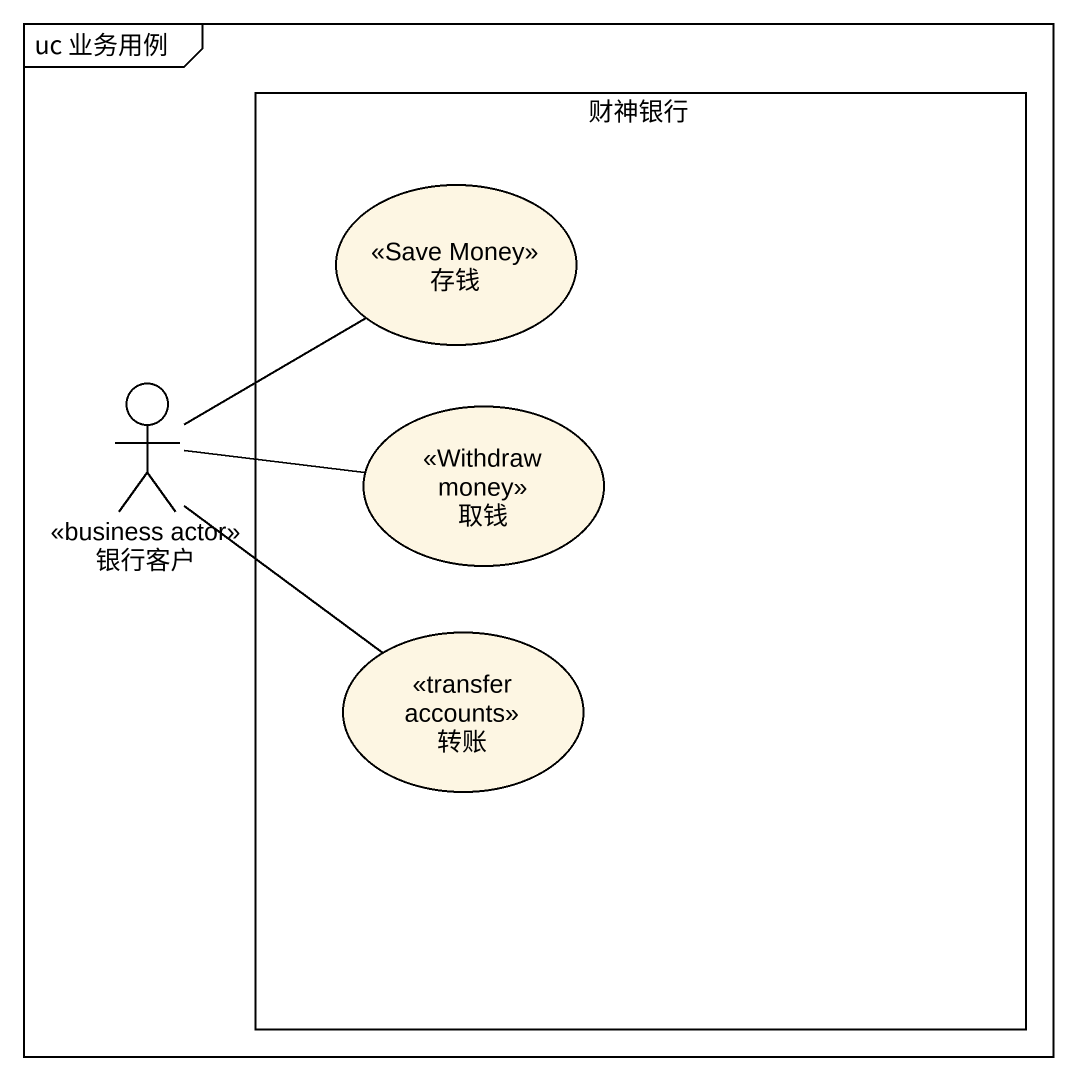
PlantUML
@startuml
mainframe uc 业务用例
rectangle 财神银行 {
  usecase 存钱 <<Save Money>>
  usecase 取钱 <<Withdraw money>>
  usecase 转账 <<transfer accounts>>
}
actor 银行客户 <<business actor>>
银行客户 -up- 存钱
银行客户 -right- 取钱
银行客户 -- 转账
@enduml
